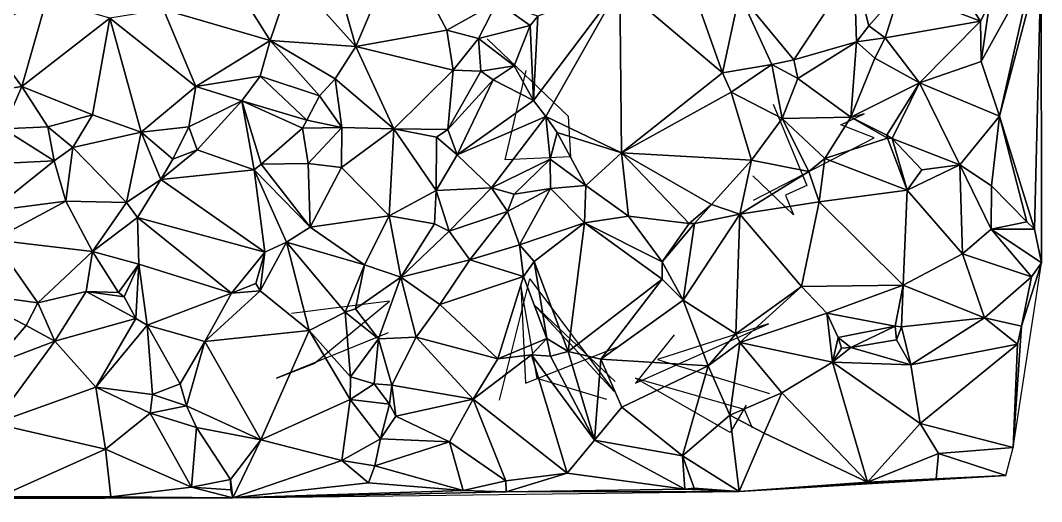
# Model space of a CAD drawing. Header units: metres. Extents: x -15.8 to 15, y -15.6 to 15.3.
# Drawn here: x 1.16 to 14.99, y -15 to -8.49 of the extents above; entities that cross this region are included whole.
import ezdxf

# ---------------------------------------------------------------- set-up
doc = ezdxf.new("R2010")
doc.units = ezdxf.units.M
doc.layers.add('CRACKS', color=1, linetype='Continuous')
doc.layers.add('STREET_MESH', color=7, linetype='Continuous')

msp = doc.modelspace()

# ---------------------------------------------------------------- linework, layer by layer
at = {"layer": 'CRACKS'}
for points in [[(7.481, -8.735, 0.1), (8.578, -9.781, 0.1), (8.608, -10.33, 0.1), (7.726, -10.371, 0.1), (8.007, -9.163, 0.1)], [(11.353, -9.621, 0.1), (11.809, -10.721, 0.1), (11.521, -10.849, 0.1), (11.629, -11.118, 0.1), (11.079, -10.591, 0.1)], [(11.087, -10.917, 0.1), (12.719, -10.073, 0.1), (12.269, -9.899, 0.1), (12.588, -9.748, 0.1), (12.434, -9.793, 0.1)], [(7.648, -13.626, 0.1), (8.058, -11.985, 0.1), (9.2, -13.508, 0.1), (8.114, -12.332, 0.1), (9.214, -13.373, 0.1)], [(9.102, -13.617, 0.1), (8.158, -13.334, 0.1), (7.934, -12.065, 0.1), (7.999, -13.394, 0.1), (9.261, -12.899, 0.1)], [(6.139, -12.716, 0.1), (4.629, -13.328, 0.1), (5.139, -13.13, 0.1), (6.158, -12.285, 0.1), (4.831, -12.454, 0.1)], [(10.014, -12.741, 0.1), (9.49, -13.398, 0.1), (11.291, -12.592, 0.1), (9.786, -13.076, 0.1), (11.302, -13.536, 0.1)], [(10.986, -13.693, 0.1), (10.771, -14.062, 0.1), (9.49, -13.33, 0.1), (10.959, -13.747, 0.1), (11.069, -14.001, 0.1)]]:
    msp.add_polyline3d(points, dxfattribs=at)
at = {"layer": 'STREET_MESH'}
for points in [[(14.985, 7.03), (14.982, -7.64), (14.988, -11.768)], [(6.301, -7.424), (5.338, -7.541), (5.703, -8.839)], [(6.932, -8.616), (6.301, -7.424), (5.703, -8.839)], [(6.932, -8.616), (7.614, -8.24), (6.301, -7.424)], [(5.338, -7.541), (4.841, -7.875), (5.703, -8.839)], [(9.275, -8.017), (10.665, -9.193), (10.146, -7.729)], [(10.665, -9.193), (10.898, -8.124), (10.146, -7.729)], [(14.42, -9.783), (14.891, -11.311), (14.982, -7.64)], [(14.871, -7.778), (14.42, -9.783), (14.982, -7.64)], [(14.982, -7.64), (14.891, -11.311), (14.988, -11.768)], [(3.096, -8.337), (4.541, -8.758), (3.962, -7.835)], [(4.541, -8.758), (4.841, -7.875), (3.962, -7.835)], [(4.841, -7.875), (4.541, -8.758), (5.703, -8.839)], [(11.634, -9.019), (12.45, -7.777), (10.898, -8.124)], [(11.634, -9.019), (12.484, -8.776), (12.45, -7.777)], [(12.45, -7.777), (12.649, -8.557), (13.074, -8.076)], [(12.484, -8.776), (12.649, -8.557), (12.45, -7.777)], [(13.683, -7.758), (13.074, -8.076), (14.16, -8.496)], [(14.285, -8.261), (13.683, -7.758), (14.16, -8.496)], [(14.169, -9.043), (14.871, -7.778), (14.285, -8.261)], [(14.42, -9.783), (14.871, -7.778), (14.169, -9.043)], [(8.167, -8.427), (8.109, -9.567), (9.275, -8.017)], [(8.109, -9.567), (8.275, -9.785), (9.275, -8.017)], [(9.275, -8.017), (8.275, -9.785), (9.298, -10.278)], [(10.665, -9.193), (9.275, -8.017), (9.298, -10.278)], [(10.665, -9.193), (11.336, -9.083), (10.898, -8.124)], [(11.336, -9.083), (11.634, -9.019), (10.898, -8.124)], [(12.649, -8.557), (12.871, -8.722), (13.074, -8.076)], [(13.074, -8.076), (12.871, -8.722), (14.16, -8.496)], [(0.611, -8.612), (1.176, -9.381), (1.512, -8.2)], [(0.694, -8.207), (0.611, -8.612), (1.512, -8.2)], [(1.176, -9.381), (2.369, -8.454), (1.512, -8.2)], [(7.362, -8.73), (7.614, -8.24), (6.932, -8.616)], [(8.062, -8.556), (7.614, -8.24), (7.362, -8.73)], [(7.614, -8.24), (8.062, -8.556), (8.167, -8.427)], [(14.169, -9.043), (14.285, -8.261), (14.16, -8.496)], [(3.533, -9.378), (3.096, -8.337), (2.369, -8.454)], [(3.096, -8.337), (3.533, -9.378), (4.541, -8.758)], [(8.062, -8.556), (8.109, -9.567), (8.167, -8.427)], [(2.133, -9.764), (2.369, -8.454), (1.176, -9.381)], [(2.133, -9.764), (2.794, -9.999), (2.369, -8.454)], [(2.794, -9.999), (3.533, -9.378), (2.369, -8.454)], [(7.848, -9.101), (8.062, -8.556), (7.362, -8.73)], [(8.062, -8.556), (7.848, -9.101), (8.109, -9.567)], [(12.871, -8.722), (12.649, -8.557), (12.484, -8.776)], [(12.871, -8.722), (13.337, -9.329), (14.16, -8.496)], [(13.337, -9.329), (14.169, -9.043), (14.16, -8.496)], [(1.028, -9.404), (1.176, -9.381), (0.611, -8.612)], [(7.021, -9.157), (6.932, -8.616), (5.703, -8.839)], [(7.021, -9.157), (7.362, -8.73), (6.932, -8.616)], [(3.533, -9.378), (4.405, -9.24), (4.541, -8.758)], [(4.405, -9.24), (5.209, -9.506), (4.541, -8.758)], [(4.541, -8.758), (5.423, -9.274), (5.703, -8.839)], [(5.209, -9.506), (5.423, -9.274), (4.541, -8.758)], [(5.423, -9.274), (6.218, -9.951), (5.703, -8.839)], [(6.218, -9.951), (7.021, -9.157), (5.703, -8.839)], [(7.021, -9.157), (7.394, -9.173), (7.362, -8.73)], [(7.394, -9.173), (7.848, -9.101), (7.362, -8.73)], [(11.634, -9.019), (11.688, -9.272), (12.484, -8.776)], [(11.688, -9.272), (12.403, -9.793), (12.484, -8.776)], [(12.403, -9.793), (12.73, -8.995), (12.484, -8.776)], [(12.73, -8.995), (12.871, -8.722), (12.484, -8.776)], [(12.871, -8.722), (12.73, -8.995), (13.337, -9.329)], [(7.848, -9.101), (7.394, -9.173), (7.562, -9.289)], [(8.109, -9.567), (7.848, -9.101), (7.562, -9.289)], [(10.665, -9.193), (10.785, -9.457), (11.336, -9.083)], [(11.336, -9.083), (10.785, -9.457), (11.474, -9.812)], [(11.688, -9.272), (11.634, -9.019), (11.336, -9.083)], [(11.688, -9.272), (11.336, -9.083), (11.474, -9.812)], [(13.337, -9.329), (12.73, -8.995), (12.403, -9.793)], [(13.337, -9.329), (14.42, -9.783), (14.169, -9.043)], [(4.405, -9.24), (3.533, -9.378), (4.156, -9.573)], [(5.037, -9.837), (4.405, -9.24), (4.156, -9.573)], [(5.037, -9.837), (5.209, -9.506), (4.405, -9.24)], [(6.947, -9.96), (7.021, -9.157), (6.218, -9.951)], [(7.021, -9.157), (6.947, -9.96), (7.394, -9.173)], [(7.394, -9.173), (6.947, -9.96), (7.562, -9.289)], [(10.785, -9.457), (10.665, -9.193), (9.298, -10.278)], [(1.176, -9.381), (0.929, -9.952), (1.532, -9.926)], [(1.176, -9.381), (1.028, -9.404), (0.929, -9.952)], [(2.133, -9.764), (1.176, -9.381), (1.532, -9.926)], [(3.439, -9.926), (3.533, -9.378), (2.794, -9.999)], [(3.533, -9.378), (3.439, -9.926), (4.156, -9.573)], [(5.423, -9.274), (5.209, -9.506), (5.514, -9.937)], [(5.423, -9.274), (5.514, -9.937), (6.218, -9.951)], [(6.947, -9.96), (7.075, -10.303), (7.562, -9.289)], [(7.075, -10.303), (8.109, -9.567), (7.562, -9.289)], [(12.403, -9.793), (11.688, -9.272), (11.474, -9.812)], [(13.337, -9.329), (12.403, -9.793), (12.892, -10.039)], [(12.964, -10.085), (13.337, -9.329), (12.892, -10.039)], [(13.337, -9.329), (12.964, -10.085), (13.88, -10.439)], [(14.42, -9.783), (13.337, -9.329), (13.88, -10.439)], [(5.209, -9.506), (5.037, -9.837), (5.514, -9.937)], [(11.059, -10.376), (10.785, -9.457), (9.298, -10.278)], [(10.785, -9.457), (11.059, -10.376), (11.474, -9.812)], [(3.439, -9.926), (3.552, -10.235), (4.156, -9.573)], [(3.552, -10.235), (4.324, -10.506), (4.156, -9.573)], [(4.324, -10.506), (4.419, -10.433), (4.156, -9.573)], [(4.419, -10.433), (4.978, -9.944), (4.156, -9.573)], [(4.978, -9.944), (5.037, -9.837), (4.156, -9.573)], [(8.109, -9.567), (7.075, -10.303), (8.275, -9.785)], [(1.868, -10.204), (2.133, -9.764), (1.532, -9.926)], [(2.133, -9.764), (1.868, -10.204), (2.794, -9.999)], [(7.075, -10.303), (7.538, -10.75), (8.275, -9.785)], [(8.275, -9.785), (7.538, -10.75), (8.334, -10.365)], [(8.275, -9.785), (8.426, -10.001), (9.298, -10.278)], [(8.426, -10.001), (8.275, -9.785), (8.334, -10.365)], [(11.059, -10.376), (11.835, -10.529), (11.474, -9.812)], [(12.054, -10.356), (12.403, -9.793), (11.474, -9.812)], [(11.835, -10.529), (12.054, -10.356), (11.474, -9.812)], [(12.903, -10.077), (12.403, -9.793), (12.054, -10.356)], [(12.403, -9.793), (12.903, -10.077), (12.892, -10.039)], [(14.31, -10.726), (14.42, -9.783), (13.88, -10.439)], [(14.42, -9.783), (14.31, -10.726), (14.789, -11.212)], [(14.891, -11.311), (14.42, -9.783), (14.789, -11.212)], [(0.604, -10.437), (1.617, -10.385), (0.929, -9.952)], [(0.929, -9.952), (1.617, -10.385), (1.532, -9.926)], [(1.617, -10.385), (1.868, -10.204), (1.532, -9.926)], [(3.224, -10.363), (3.439, -9.926), (2.794, -9.999)], [(3.224, -10.363), (3.552, -10.235), (3.439, -9.926)], [(5.055, -10.423), (4.978, -9.944), (4.419, -10.433)], [(5.037, -9.837), (4.978, -9.944), (5.514, -9.937)], [(4.978, -9.944), (5.055, -10.423), (5.514, -9.937)], [(5.514, -9.937), (5.055, -10.423), (5.509, -10.477)], [(6.218, -9.951), (5.514, -9.937), (5.509, -10.477)], [(6.218, -9.951), (5.509, -10.477), (6.153, -11.129)], [(6.788, -10.788), (6.218, -9.951), (6.153, -11.129)], [(6.793, -10.067), (6.218, -9.951), (6.788, -10.788)], [(6.793, -10.067), (6.947, -9.96), (6.218, -9.951)], [(1.868, -10.204), (2.597, -10.95), (2.794, -9.999)], [(2.597, -10.95), (3.061, -10.639), (2.794, -9.999)], [(3.061, -10.639), (3.224, -10.363), (2.794, -9.999)], [(7.075, -10.303), (6.793, -10.067), (6.788, -10.788)], [(6.947, -9.96), (6.793, -10.067), (7.075, -10.303)], [(8.817, -10.72), (8.426, -10.001), (8.334, -10.365)], [(8.426, -10.001), (8.817, -10.72), (9.298, -10.278)], [(13.169, -10.782), (12.903, -10.077), (12.054, -10.356)], [(12.903, -10.077), (12.964, -10.085), (12.892, -10.039)], [(12.964, -10.085), (12.903, -10.077), (13.169, -10.782)], [(13.367, -10.51), (12.964, -10.085), (13.169, -10.782)], [(12.964, -10.085), (13.367, -10.51), (13.88, -10.439)], [(1.868, -10.204), (1.617, -10.385), (1.775, -10.934)], [(2.597, -10.95), (1.868, -10.204), (1.775, -10.934)], [(3.552, -10.235), (3.061, -10.639), (4.324, -10.506)], [(3.552, -10.235), (3.224, -10.363), (3.061, -10.639)], [(7.538, -10.75), (7.075, -10.303), (6.788, -10.788)], [(7.538, -10.75), (7.845, -10.836), (8.334, -10.365)], [(7.845, -10.836), (8.34, -10.76), (8.334, -10.365)], [(8.34, -10.76), (8.817, -10.72), (8.334, -10.365)], [(8.817, -10.72), (9.393, -11.133), (9.298, -10.278)], [(10.519, -10.977), (11.059, -10.376), (9.298, -10.278)], [(10.218, -11.236), (10.519, -10.977), (9.298, -10.278)], [(9.393, -11.133), (10.218, -11.236), (9.298, -10.278)], [(12.054, -10.356), (11.835, -10.529), (11.977, -10.941)], [(13.169, -10.782), (12.054, -10.356), (11.977, -10.941)], [(1.617, -10.385), (0.604, -10.437), (0.768, -11.063)], [(1.775, -10.934), (1.617, -10.385), (0.768, -11.063)], [(3.061, -10.639), (4.47, -11.624), (4.324, -10.506)], [(4.419, -10.433), (4.324, -10.506), (5.082, -11.283)], [(5.082, -11.283), (4.324, -10.506), (4.763, -11.485)], [(4.324, -10.506), (4.47, -11.624), (4.763, -11.485)], [(5.055, -10.423), (4.419, -10.433), (5.082, -11.283)], [(5.055, -10.423), (5.082, -11.283), (5.509, -10.477)], [(5.509, -10.477), (5.082, -11.283), (6.153, -11.129)], [(10.903, -11.109), (11.059, -10.376), (10.519, -10.977)], [(10.903, -11.109), (11.835, -10.529), (11.059, -10.376)], [(13.88, -10.439), (13.169, -10.782), (13.917, -11.646)], [(13.367, -10.51), (13.169, -10.782), (13.88, -10.439)], [(14.304, -11.313), (13.88, -10.439), (13.917, -11.646)], [(14.31, -10.726), (13.88, -10.439), (14.304, -11.313)], [(2.744, -11.155), (3.061, -10.639), (2.597, -10.95)], [(3.061, -10.639), (2.744, -11.155), (4.47, -11.624)], [(11.835, -10.529), (10.903, -11.109), (11.977, -10.941)], [(6.966, -11.34), (7.538, -10.75), (6.788, -10.788)], [(7.754, -11.073), (7.538, -10.75), (6.966, -11.34)], [(7.754, -11.073), (7.845, -10.836), (7.538, -10.75)], [(7.754, -11.073), (7.916, -11.523), (8.34, -10.76)], [(7.845, -10.836), (7.754, -11.073), (8.34, -10.76)], [(8.34, -10.76), (7.916, -11.523), (8.8, -11.227)], [(8.817, -10.72), (8.34, -10.76), (8.8, -11.227)], [(8.817, -10.72), (8.8, -11.227), (9.393, -11.133)], [(13.115, -12.069), (13.169, -10.782), (11.977, -10.941)], [(13.169, -10.782), (13.115, -12.069), (13.917, -11.646)], [(14.31, -10.726), (14.304, -11.313), (14.789, -11.212)], [(6.766, -11.239), (6.788, -10.788), (6.153, -11.129)], [(6.766, -11.239), (6.966, -11.34), (6.788, -10.788)], [(0.796, -11.457), (1.775, -10.934), (0.768, -11.063)], [(0.796, -11.457), (2.137, -11.614), (1.775, -10.934)], [(2.137, -11.614), (2.597, -10.95), (1.775, -10.934)], [(2.744, -11.155), (2.597, -10.95), (2.137, -11.614)], [(10.218, -11.236), (10.288, -11.234), (10.519, -10.977)], [(10.288, -11.234), (10.903, -11.109), (10.519, -10.977)], [(10.903, -11.109), (11.737, -12.086), (11.977, -10.941)], [(11.737, -12.086), (13.115, -12.069), (11.977, -10.941)], [(2.744, -11.155), (2.137, -11.614), (2.762, -11.785)], [(2.744, -11.155), (2.762, -11.785), (4.018, -12.179)], [(4.47, -11.624), (2.744, -11.155), (4.018, -12.179)], [(5.082, -11.283), (5.82, -11.794), (6.153, -11.129)], [(5.82, -11.794), (6.309, -11.959), (6.153, -11.129)], [(6.309, -11.959), (6.766, -11.239), (6.153, -11.129)], [(7.754, -11.073), (6.966, -11.34), (7.245, -11.727)], [(7.916, -11.523), (7.754, -11.073), (7.245, -11.727)], [(9.393, -11.133), (8.8, -11.227), (9.849, -11.755)], [(10.218, -11.236), (9.393, -11.133), (9.849, -11.755)], [(10.903, -11.109), (10.133, -12.273), (10.846, -12.727)], [(10.903, -11.109), (10.288, -11.234), (10.133, -12.273)], [(11.737, -12.086), (10.903, -11.109), (10.846, -12.727)], [(5.082, -11.283), (4.763, -11.485), (5.82, -11.794)], [(6.309, -11.959), (6.966, -11.34), (6.766, -11.239)], [(6.966, -11.34), (6.309, -11.959), (7.245, -11.727)], [(8.8, -11.227), (7.916, -11.523), (8.117, -11.749)], [(8.577, -12.965), (8.8, -11.227), (8.117, -11.749)], [(8.8, -11.227), (8.577, -12.965), (9.851, -11.986)], [(9.849, -11.755), (8.8, -11.227), (9.851, -11.986)], [(10.288, -11.234), (10.218, -11.236), (9.849, -11.755)], [(10.133, -12.273), (10.288, -11.234), (9.849, -11.755)], [(14.854, -11.956), (14.304, -11.313), (13.917, -11.646)], [(14.304, -11.313), (14.891, -11.311), (14.789, -11.212)], [(14.891, -11.311), (14.304, -11.313), (14.988, -11.768)], [(14.304, -11.313), (14.854, -11.956), (14.988, -11.768)], [(0.353, -12.166), (1.394, -12.309), (0.796, -11.457)], [(1.394, -12.309), (2.137, -11.614), (0.796, -11.457)], [(2.137, -11.614), (1.394, -12.309), (2.048, -12.154)], [(2.489, -12.167), (2.137, -11.614), (2.048, -12.154)], [(2.137, -11.614), (2.489, -12.167), (2.762, -11.785)], [(4.763, -11.485), (4.408, -12.145), (5.07, -12.682)], [(4.47, -11.624), (4.408, -12.145), (4.763, -11.485)], [(4.763, -11.485), (5.559, -12.435), (5.82, -11.794)], [(5.559, -12.435), (4.763, -11.485), (5.07, -12.682)], [(7.97, -11.952), (7.916, -11.523), (7.245, -11.727)], [(7.916, -11.523), (7.97, -11.952), (8.117, -11.749)], [(4.346, -12.046), (4.47, -11.624), (4.018, -12.179)], [(4.47, -11.624), (4.346, -12.046), (4.408, -12.145)], [(7.245, -11.727), (6.309, -11.959), (6.838, -12.33)], [(7.97, -11.952), (7.245, -11.727), (6.838, -12.33)], [(7.97, -11.952), (8.288, -12.789), (8.117, -11.749)], [(8.288, -12.789), (8.577, -12.965), (8.117, -11.749)], [(10.133, -12.273), (9.849, -11.755), (9.851, -11.986)], [(13.115, -12.069), (14.214, -12.513), (13.917, -11.646)], [(14.214, -12.513), (14.854, -11.956), (13.917, -11.646)], [(2.489, -12.167), (2.562, -12.225), (2.762, -11.785)], [(2.562, -12.225), (2.722, -12.522), (2.762, -11.785)], [(2.722, -12.522), (2.875, -12.609), (2.762, -11.785)], [(2.762, -11.785), (2.875, -12.609), (4.018, -12.179)], [(5.559, -12.435), (5.695, -12.39), (5.82, -11.794)], [(5.695, -12.39), (6.309, -11.959), (5.82, -11.794)], [(14.716, -12.623), (14.602, -14.267), (14.988, -11.768)], [(14.854, -11.956), (14.716, -12.623), (14.988, -11.768)], [(5.695, -12.39), (6.009, -12.797), (6.309, -11.959)], [(6.309, -11.959), (6.009, -12.797), (6.517, -12.774)], [(6.309, -11.959), (6.517, -12.774), (6.838, -12.33)], [(7.625, -13.067), (7.97, -11.952), (6.838, -12.33)], [(7.625, -13.067), (8.288, -12.789), (7.97, -11.952)], [(8.577, -12.965), (9.018, -13.071), (9.851, -11.986)], [(9.018, -13.071), (10.133, -12.273), (9.851, -11.986)], [(14.214, -12.513), (14.716, -12.623), (14.854, -11.956)], [(0.353, -12.166), (0.777, -13.149), (1.238, -12.613)], [(1.394, -12.309), (0.353, -12.166), (1.238, -12.613)], [(2.048, -12.154), (1.394, -12.309), (1.624, -12.829)], [(2.722, -12.522), (2.048, -12.154), (1.624, -12.829)], [(2.722, -12.522), (2.562, -12.225), (2.048, -12.154)], [(2.562, -12.225), (2.489, -12.167), (2.048, -12.154)], [(3.655, -12.831), (4.408, -12.145), (4.018, -12.179)], [(4.408, -12.145), (3.655, -12.831), (5.07, -12.682)], [(4.408, -12.145), (4.346, -12.046), (4.018, -12.179)], [(10.9, -12.845), (11.737, -12.086), (10.846, -12.727)], [(11.737, -12.086), (10.9, -12.845), (12.08, -12.449)], [(13.115, -12.069), (11.737, -12.086), (12.08, -12.449)], [(13.006, -12.626), (13.115, -12.069), (12.08, -12.449)], [(13.006, -12.626), (13.093, -12.632), (13.115, -12.069)], [(13.115, -12.069), (13.093, -12.632), (14.214, -12.513)], [(2.875, -12.609), (3.655, -12.831), (4.018, -12.179)], [(10.475, -13.162), (10.133, -12.273), (9.018, -13.071)], [(10.846, -12.727), (10.133, -12.273), (10.475, -13.162)], [(1.624, -12.829), (1.394, -12.309), (1.238, -12.613)], [(5.63, -13.312), (5.559, -12.435), (5.07, -12.682)], [(5.559, -12.435), (6.009, -12.797), (5.695, -12.39)], [(6.009, -12.797), (5.559, -12.435), (5.63, -13.312)], [(6.517, -12.774), (7.625, -13.067), (6.838, -12.33)], [(2.181, -13.451), (2.722, -12.522), (1.624, -12.829)], [(2.875, -12.609), (2.722, -12.522), (2.181, -13.451)], [(10.9, -12.845), (12.156, -13.113), (12.08, -12.449)], [(12.232, -12.778), (13.006, -12.626), (12.08, -12.449)], [(12.156, -13.113), (12.232, -12.778), (12.08, -12.449)], [(14.214, -12.513), (13.093, -12.632), (13.219, -13.146)], [(14.214, -12.513), (13.219, -13.146), (14.663, -12.868)], [(14.716, -12.623), (14.214, -12.513), (14.663, -12.868)], [(0.777, -13.149), (1.624, -12.829), (1.238, -12.613)], [(2.947, -13.551), (2.875, -12.609), (2.181, -13.451)], [(2.875, -12.609), (3.324, -13.404), (3.655, -12.831)], [(3.324, -13.404), (2.875, -12.609), (2.947, -13.551)], [(5.07, -12.682), (3.655, -12.831), (4.417, -14.165)], [(5.07, -12.682), (4.417, -14.165), (5.626, -13.617)], [(5.63, -13.312), (5.07, -12.682), (5.626, -13.617)], [(13.006, -12.626), (12.232, -12.778), (12.407, -12.912)], [(13.022, -12.81), (13.006, -12.626), (12.407, -12.912)], [(13.006, -12.626), (13.022, -12.81), (13.093, -12.632)], [(13.093, -12.632), (13.022, -12.81), (13.219, -13.146)], [(14.716, -12.623), (14.663, -12.868), (14.602, -14.267)], [(1.624, -12.829), (0.777, -13.149), (0.803, -13.943)], [(2.181, -13.451), (1.624, -12.829), (0.803, -13.943)], [(3.324, -13.404), (3.409, -13.702), (3.655, -12.831)], [(3.655, -12.831), (3.409, -13.702), (4.417, -14.165)], [(5.952, -13.404), (6.009, -12.797), (5.63, -13.312)], [(6.009, -12.797), (5.952, -13.404), (6.187, -13.423)], [(6.009, -12.797), (6.187, -13.423), (6.517, -12.774)], [(6.517, -12.774), (6.187, -13.423), (7.292, -13.614)], [(7.625, -13.067), (6.517, -12.774), (7.292, -13.614)], [(8.082, -13.011), (8.288, -12.789), (7.625, -13.067)], [(8.082, -13.011), (8.338, -13.029), (8.288, -12.789)], [(8.338, -13.029), (8.577, -12.965), (8.288, -12.789)], [(10.9, -12.845), (10.846, -12.727), (10.475, -13.162)], [(10.766, -13.827), (10.9, -12.845), (10.475, -13.162)], [(11.472, -13.525), (10.9, -12.845), (10.766, -13.827)], [(10.9, -12.845), (11.472, -13.525), (12.156, -13.113)], [(12.232, -12.778), (12.156, -13.113), (12.279, -12.921)], [(12.232, -12.778), (12.279, -12.921), (12.407, -12.912)], [(13.219, -13.146), (13.022, -12.81), (12.407, -12.912)], [(8.577, -12.965), (8.338, -13.029), (8.933, -14.168)], [(8.577, -12.965), (8.933, -14.168), (9.018, -13.071)], [(12.279, -12.921), (12.156, -13.113), (12.407, -12.912)], [(12.156, -13.113), (13.219, -13.146), (12.407, -12.912)], [(13.219, -13.146), (13.343, -13.941), (14.663, -12.868)], [(14.663, -12.868), (13.343, -13.941), (14.602, -14.267)], [(8.082, -13.011), (7.625, -13.067), (7.292, -13.614)], [(8.082, -13.011), (7.292, -13.614), (8.565, -14.615)], [(8.338, -13.029), (8.082, -13.011), (8.933, -14.168)], [(8.082, -13.011), (8.565, -14.615), (8.933, -14.168)], [(8.933, -14.168), (9.302, -13.72), (9.018, -13.071)], [(9.302, -13.72), (10.475, -13.162), (9.018, -13.071)], [(12.156, -13.113), (11.472, -13.525), (12.633, -14.735)], [(12.156, -13.113), (12.633, -14.735), (13.343, -13.941)], [(12.156, -13.113), (13.343, -13.941), (13.219, -13.146)], [(9.302, -13.72), (10.126, -14.378), (10.475, -13.162)], [(10.126, -14.378), (10.766, -13.827), (10.475, -13.162)], [(3.324, -13.404), (2.947, -13.551), (3.409, -13.702)], [(5.952, -13.404), (5.63, -13.312), (5.626, -13.617)], [(6.156, -13.679), (5.952, -13.404), (5.626, -13.617)], [(5.952, -13.404), (6.156, -13.679), (6.187, -13.423)], [(2.31, -14.291), (2.181, -13.451), (0.803, -13.943)], [(2.31, -14.291), (2.915, -13.802), (2.181, -13.451)], [(2.915, -13.802), (2.947, -13.551), (2.181, -13.451)], [(2.947, -13.551), (2.915, -13.802), (3.409, -13.702)], [(6.187, -13.423), (6.156, -13.679), (6.244, -13.843)], [(6.187, -13.423), (6.244, -13.843), (7.292, -13.614)], [(11.472, -13.525), (10.766, -13.827), (11.23, -14.074)], [(11.472, -13.525), (11.23, -14.074), (12.633, -14.735)], [(4.417, -14.165), (5.514, -14.443), (5.626, -13.617)], [(5.514, -14.443), (6.037, -14.151), (5.626, -13.617)], [(6.037, -14.151), (6.156, -13.679), (5.626, -13.617)], [(6.156, -13.679), (6.037, -14.151), (6.244, -13.843)], [(6.244, -13.843), (6.97, -14.192), (7.292, -13.614)], [(6.97, -14.192), (7.735, -14.716), (7.292, -13.614)], [(7.292, -13.614), (7.735, -14.716), (8.565, -14.615)], [(3.476, -14.805), (2.915, -13.802), (2.31, -14.291)], [(2.915, -13.802), (3.545, -13.997), (3.409, -13.702)], [(2.915, -13.802), (3.476, -14.805), (3.545, -13.997)], [(3.409, -13.702), (3.545, -13.997), (4.417, -14.165)], [(10.126, -14.378), (9.302, -13.72), (8.933, -14.168)], [(10.126, -14.378), (10.891, -14.862), (10.766, -13.827)], [(10.766, -13.827), (10.891, -14.862), (11.23, -14.074)], [(2.31, -14.291), (0.803, -13.943), (0.865, -14.933)], [(6.037, -14.151), (6.97, -14.192), (6.244, -13.843)], [(12.633, -14.735), (13.592, -14.35), (13.343, -13.941)], [(13.343, -13.941), (13.592, -14.35), (14.602, -14.267)], [(3.545, -13.997), (3.476, -14.805), (4.004, -14.699)], [(3.545, -13.997), (4.004, -14.699), (4.417, -14.165)], [(11.23, -14.074), (10.891, -14.862), (12.633, -14.735)], [(4.417, -14.165), (4.004, -14.699), (4.035, -14.949)], [(5.514, -14.443), (4.417, -14.165), (4.035, -14.949)], [(5.96, -14.515), (6.037, -14.151), (5.514, -14.443)], [(5.96, -14.515), (6.97, -14.192), (6.037, -14.151)], [(6.97, -14.192), (5.96, -14.515), (7.155, -14.85)], [(7.735, -14.716), (6.97, -14.192), (7.155, -14.85)], [(8.565, -14.615), (10.159, -14.83), (8.933, -14.168)], [(10.159, -14.83), (10.126, -14.378), (8.933, -14.168)], [(2.382, -14.935), (2.31, -14.291), (0.865, -14.933)], [(3.476, -14.805), (2.31, -14.291), (2.382, -14.935)], [(10.126, -14.378), (10.159, -14.83), (10.283, -14.819)], [(10.891, -14.862), (10.126, -14.378), (10.283, -14.819)], [(13.592, -14.35), (12.633, -14.735), (13.56, -14.692)], [(13.592, -14.35), (13.56, -14.692), (14.505, -14.647)], [(14.602, -14.267), (13.592, -14.35), (14.505, -14.647)], [(5.874, -14.746), (5.514, -14.443), (4.035, -14.949)], [(5.96, -14.515), (5.514, -14.443), (5.874, -14.746)], [(7.155, -14.85), (5.96, -14.515), (5.874, -14.746)], [(8.565, -14.615), (7.735, -14.716), (7.736, -14.866)], [(10.159, -14.83), (8.565, -14.615), (7.736, -14.866)], [(13.56, -14.692), (10.891, -14.862), (14.505, -14.647)], [(4.004, -14.699), (3.476, -14.805), (4.008, -14.838)], [(4.004, -14.699), (4.008, -14.838), (4.035, -14.949)], [(7.155, -14.85), (5.874, -14.746), (4.035, -14.949)], [(7.735, -14.716), (7.155, -14.85), (7.736, -14.866)], [(12.633, -14.735), (10.891, -14.862), (13.56, -14.692)], [(-1.735, -14.936), (4.035, -14.949), (0.865, -14.933)], [(4.035, -14.949), (2.382, -14.935), (0.865, -14.933)], [(4.035, -14.949), (3.476, -14.805), (2.382, -14.935)], [(4.008, -14.838), (3.476, -14.805), (4.035, -14.949)], [(7.155, -14.85), (4.035, -14.949), (7.736, -14.866)], [(4.035, -14.949), (10.891, -14.862), (7.736, -14.866)], [(10.891, -14.862), (10.159, -14.83), (7.736, -14.866)], [(10.159, -14.83), (10.891, -14.862), (10.283, -14.819)], [(4.035, -14.949), (-7.428, -14.947), (-14.999, -14.999)], [(4.035, -14.949), (-1.735, -14.936), (-7.428, -14.947)]]:
    msp.add_3dface(points, dxfattribs=at)

doc.saveas('drawing.dxf')
